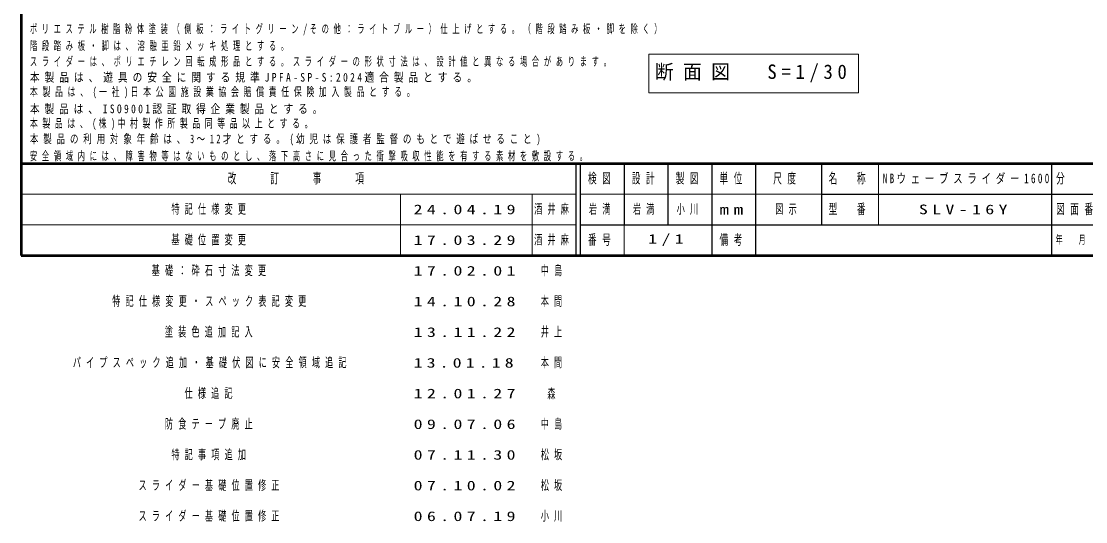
# Model space of a CAD drawing. Units: millimetres on the paper. Extents: x -365 to 0, y -61 to 257.
# Drawn here: x -365 to -122.2, y -60.7 to 53.4 of the extents above; entities that cross this region are included whole.
import ezdxf
from ezdxf.enums import TextEntityAlignment as Align

# ---------------------------------------------------------------- set-up
doc = ezdxf.new("R2010")
doc.units = ezdxf.units.MM
doc.layers.add('LY_1', color=7, linetype='Continuous', lineweight=13)
doc.layers.add('LY_2', color=7, linetype='Continuous', lineweight=13)
doc.layers.add('LY_3', color=7, linetype='Continuous')
doc.styles.add('ＭＳ ゴシック', font='')
doc.styles.get('ＭＳ ゴシック').set_extended_font_data('MS Gothic')

msp = doc.modelspace()

# ---------------------------------------------------------------- linework, layer by layer
at = {"layer": 'LY_1'}
for p, q in [((-221.866, 45.931), (-221.866, 37.131)), ((-174.066, 45.931), (-221.866, 45.931)), ((-174.066, 37.131), (-174.066, 45.931)), ((-221.866, 37.131), (-174.066, 37.131))]:
    msp.add_line(p, q, dxfattribs=at)
at = {"layer": 'LY_2', "lineweight": 50}
for p, q in [((-365, 257), (-365, 0)), ((-365, 21), (0, 21)), ((-365, 0), (0, 0))]:
    msp.add_line(p, q, dxfattribs=at)
at = {"layer": 'LY_2', "lineweight": 25}
for p, q in [((-238.5, 21), (-238.5, 0)), ((-237.5, 21), (-237.5, 0)), ((-227.5, 21), (-227.5, 7)), ((-217.5, 21), (-217.5, 7)), ((-207.5, 21), (-207.5, 0)), ((-197.5, 21), (-197.5, 7)), ((-182.5, 21), (-182.5, 7)), ((-130, 21), (-130, 0)), ((-182.5, 14), (-70, 14)), ((-237.5, 7), (0, 7)), ((-197.5, 7), (-197.5, 0))]:
    msp.add_line(p, q, dxfattribs=at)
at = {"layer": 'LY_2'}
for p, q in [((-169.5, 21), (-169.5, 7)), ((-365, 14), (-238.5, 14)), ((-278.5, 14), (-278.5, 0)), ((-248.5, 14), (-248.5, 0)), ((-237.5, 14), (-182.5, 14)), ((-365, 7), (-238.5, 7)), ((-227.5, 7), (-227.5, 0))]:
    msp.add_line(p, q, dxfattribs=at)

# ---------------------------------------------------------------- texts
at = {"layer": 'LY_1', "style": 'ＭＳ ゴシック', "width": 0.6}
msp.add_text('森', height=2.199, dxfattribs=at).set_placement((-245, -31.5), align=Align.MIDDLE_LEFT)
at = {"layer": 'LY_1', "style": 'ＭＳ ゴシック'}
for s, insert, char_height, attachment_point in [('\\T1.63;\\W0.6;ポリエステル樹脂粉体塗装（側板：ライトグリーン/その他：ライトブルー）仕上げとする。（階段踏み板・脚を除く）', (-363.035, 50.237), 1.979, 7), ('\\T1.64;\\W0.6;階段踏み板・脚は、溶融亜鉛メッキ処理とする。', (-363.035, 46.637), 1.979, 7), ('\\T1.64;\\W0.6;スライダーは、ポリエチレン回転成形品とする。スライダーの形状寸法は、設計値と異なる場合があります。', (-363.035, 43.037), 1.979, 7), ('\\T1.5;\\W0.95;断面図\u3000S=1/30', (-220.466, 41.531), 3.299, 4), ('\\T1.51;\\W0.8;本製品は、遊具の安全に関する規準JPFA-SP-S:2024適合製品とする。', (-363.035, 39.437), 1.979, 7), ('\\T1.59;\\W0.65;本製品は、(一社)日本公園施設業協会賠償責任保険加入製品とする。', (-363.035, 35.837), 1.979, 7), ('\\T1.5;\\W0.8;本製品は、ISO9001認証取得企業製品とする。', (-363.035, 32.237), 1.979, 7), ('\\T1.58;\\W0.65;本製品は、(株)中村製作所製品同等品以上とする。', (-363.035, 28.637), 1.979, 7), ('\\T1.57;\\W0.7;本製品の利用対象年齢は、3～12才とする。(幼児は保護者監督のもとで遊ばせること)', (-363.035, 25.091), 1.979, 7), ('\\T1.64;\\W0.6;安全領域内には、障害物等はないものとし、落下高さに見合った衝撃吸収性能を有する素材を敷設する。', (-363.035, 21.491), 1.979, 7), ('\\T1.64;\\W0.6;特記仕様変更', (-330.75, 10.5), 2.199, 4), ('\\T1.5;\\W1.35;24.04.19', (-275.5, 10.5), 2.199, 4), ('\\T1.64;\\W0.6;酒井麻', (-248, 10.5), 2.199, 4), ('\\T1.64;\\W0.6;岩満', (-225.5, 10.5), 2.199, 4), ('\\T1.64;\\W0.6;基礎位置変更', (-330.75, 3.5), 2.199, 4), ('\\T1.64;\\W0.6;酒井麻', (-248, 3.5), 2.199, 4), ('\\T1.5;\\W1.35;17.03.29', (-275.5, 3.5), 2.199, 4), ('\\T1.64;\\W0.6;基礎：砕石寸法変更', (-335.25, -3.5), 2.199, 4), ('\\T1.5;\\W1.35;17.02.01', (-275.5, -3.5), 2.199, 4), ('\\T1.64;\\W0.6;中島', (-246.5, -3.5), 2.199, 4), ('\\T1.64;\\W0.6;特記仕様変更・スペック表記変更', (-344.25, -10.5), 2.199, 4), ('\\T1.5;\\W1.35;14.10.28', (-275.5, -10.5), 2.199, 4), ('\\T1.64;\\W0.6;本間', (-246.5, -10.5), 2.199, 4), ('\\T1.64;\\W0.6;塗装色追加記入', (-332.25, -17.5), 2.199, 4), ('\\T1.5;\\W1.35;13.11.22', (-275.5, -17.5), 2.199, 4), ('\\T1.64;\\W0.6;井上', (-246.5, -17.5), 2.199, 4), ('\\T1.64;\\W0.6;パイプスペック追加・基礎伏図に安全領域追記', (-353.25, -24.5), 2.199, 4), ('\\T1.47;\\W1.35;13.01.18', (-275.5, -24.5), 2.199, 4), ('\\T1.64;\\W0.6;本間', (-246.5, -24.5), 2.199, 4), ('\\T1.64;\\W0.6;仕様追記', (-327.75, -31.5), 2.199, 4), ('\\T1.5;\\W1.35;12.01.27', (-275.5, -31.5), 2.199, 4), ('\\T1.64;\\W0.6;防食テープ廃止', (-332.25, -38.5), 2.199, 4), ('\\T1.5;\\W1.35;09.07.06', (-275.5, -38.5), 2.199, 4), ('\\T1.64;\\W0.6;中島', (-246.5, -38.5), 2.199, 4), ('\\T1.64;\\W0.6;特記事項追加', (-330.75, -45.5), 2.199, 4), ('\\T1.5;\\W1.35;07.11.30', (-275.5, -45.5), 2.199, 4), ('\\T1.64;\\W0.6;松坂', (-246.5, -45.5), 2.199, 4), ('\\T1.64;\\W0.6;スライダー基礎位置修正', (-338.25, -52.5), 2.199, 4), ('\\T1.64;\\W0.6;松坂', (-246.5, -52.5), 2.199, 4), ('\\T1.5;\\W1.35;07.10.02', (-275.5, -52.5), 2.199, 4), ('\\T1.64;\\W0.6;スライダー基礎位置修正', (-338.25, -59.5), 2.199, 4), ('\\T1.64;\\W0.6;小川', (-246.5, -59.5), 2.199, 4), ('\\T1.5;\\W1.35;06.07.19', (-275.5, -59.5), 2.199, 4)]:
    msp.add_mtext(s, dxfattribs=dict(at, insert=insert, char_height=char_height, attachment_point=attachment_point))
at = {"layer": 'LY_2', "attachment_point": 5, "style": 'ＭＳ ゴシック'}
for s, insert, char_height in [('\\T1.64;\\W0.6;改\u3000\u3000訂\u3000\u3000事\u3000\u3000項', (-301.75, 17.5), 2.346), ('\\T1.64;\\W0.6;検図', (-232.5, 17.5), 2.346), ('\\T1.64;\\W0.6;設計', (-222.5, 17.5), 2.346), ('\\T1.64;\\W0.6;製図', (-212.5, 17.5), 2.346), ('\\T1.64;\\W0.6;単位', (-202.5, 17.5), 2.346), ('\\T1.64;\\W0.6;尺度', (-190.25, 17.5), 2.346), ('\\T1.64;\\W0.6;名\u3000称', (-176, 17.5), 2.346), ('\\T1.64;\\W0.6;分\u3000\u3000類', (-122.5, 17.5), 2.346), ('\\T1.5;\\W1.35;mm', (-202.5, 10.5), 2.346), ('\\T1.64;\\W0.6;型\u3000番', (-176, 10.5), 2.346), ('\\T1.64;\\W0.6;図面番号', (-122.5, 10.5), 2.346), ('\\T1.64;\\W0.6;番号', (-232.5, 3.5), 2.346), ('\\T1.64;\\W0.6;備考', (-202.5, 3.5), 2.346), ('\\T1.64;\\W0.6;年\u3000月\u3000日', (-122.5, 3.5), 1.906)]:
    msp.add_mtext(s, dxfattribs=dict(at, insert=insert, char_height=char_height))
at = {"layer": 'LY_3', "char_height": 2.199, "attachment_point": 4, "style": 'ＭＳ ゴシック'}
for s, insert in [('\\T1.5;\\W0.7;NBウェーブスライダー1600', (-168.5, 17.5)), ('\\T1.64;\\W0.6;岩満', (-235.5, 10.5)), ('\\T1.64;\\W0.6;小川', (-215.5, 10.5)), ('\\T1.64;\\W0.6;図示', (-193, 10.5)), ('\\T1.5;\\W1.35;SLV-16Y', (-160.25, 10.5)), ('\\T1.5;\\W1.35;1/1', (-222, 3.5))]:
    msp.add_mtext(s, dxfattribs=dict(at, insert=insert))

doc.saveas('drawing.dxf')
